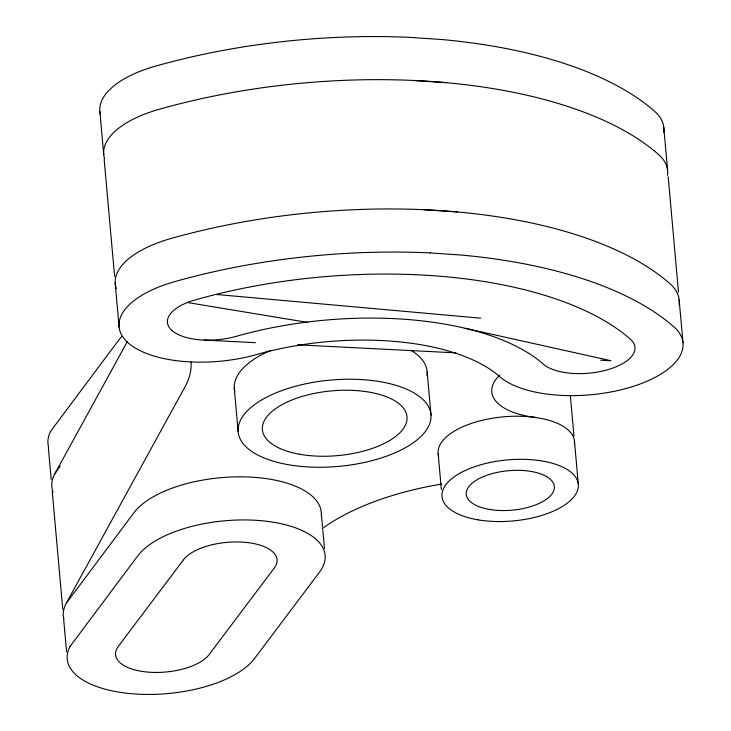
<?xml version="1.0" encoding="UTF-8"?>
<svg xmlns="http://www.w3.org/2000/svg" width="731" height="731" viewBox="0 0 731 731"><rect width="100%" height="100%" fill="white"/><g stroke="black" fill="none" stroke-linecap="round" stroke-linejoin="round"><path stroke-width="1.1" d="M191.065 361.982A193.578 86.678 -5.1 0 1 185.071 386.699L66.146 603.477A96.794 43.339 -5.1 0 0 63.926 619.221M53.08 492.045A96.794 43.339 -5.1 0 1 54.779 473.852L127.404 341.468M54.779 473.852L60.097 466.232M66.32 603.157L134.011 512.65A96.794 43.339 -5.1 0 1 243.286 476.85A96.794 43.339 -5.1 0 1 321.247 515.748M412.668 80.419L445.746 82.64M424.208 209.724L457.286 211.944M204.141 340.079L255.43 342.684M297.599 344.831L456.043 352.872M600.8 360.228L611.052 360.748L465.163 328.301M215.837 294.438L480.751 318.186M536.408 417.602L534.352 417.31A72.588 32.502 -5.1 0 1 499.84 375.058M187.428 302.524L307.806 322.435M663.766 127.276L667.613 170.378M668.189 176.847L678.469 292.007M679.154 299.683L683.001 342.784M574.475 441.341L578.285 484.077M570.372 395.8L573.981 436.233M438.152 453.686L441.36 489.606M427.16 372.033L431.007 415.135M321.594 516.123L322.554 526.896M322.8 529.591L324.482 548.451M234.276 388.252L238.123 431.354M99.864 111.487L103.729 154.725M104.149 159.267L114.603 276.446M119.098 326.995L115.169 282.796M48.31 447.125L51.188 479.454M52.303 492.073L62.765 609.252M63.698 619.532L66.576 651.86M100.33 114.182A96.794 43.339 -5.1 0 1 155.036 66.274A376.438 168.55 -5.1 0 1 408.821 37.318L441.899 39.538A376.438 168.55 -5.1 0 1 654.62 111.331A96.794 43.339 -5.1 0 1 663.629 132.284M48.548 446.815A96.794 43.339 -5.1 0 1 50.731 431.116L118.623 340.244A96.794 43.339 -5.1 0 1 121.922 336.388M104.597 158.737A96.794 43.339 -5.1 0 1 158.883 109.376A376.438 168.55 -5.1 0 1 658.467 154.433A96.794 43.339 -5.1 0 1 667.476 175.385M438.728 456.4A68.44 30.647 -5.1 0 1 503.814 416.789A68.44 30.647 -5.1 0 1 574.365 444.512M679.017 304.681A96.794 43.339 -5.1 0 0 670.007 283.738A376.438 168.55 -5.1 0 0 170.424 238.671A96.794 43.339 -5.1 0 0 116.266 288.425M411.343 350.524A96.794 43.339 -5.1 0 1 427.05 375.725M234.806 391.715A96.794 43.339 -5.1 0 1 270.004 350.679M322.28 528.586A193.578 86.678 -5.1 0 1 441.643 484.05M70.121 646.341L69.966 646.624A96.794 43.339 -5.1 0 0 131.059 693.682L139.566 694.249A96.794 43.339 -5.1 0 0 254.434 658.631L319.52 572.135A96.794 43.339 -5.1 0 0 261.232 520.7A96.794 43.339 -5.1 0 0 137.857 555.752L70.121 646.341M183.426 559.845L118.34 646.341A48.392 21.665 -5.1 0 0 147.479 672.063A48.392 21.665 -5.1 0 0 209.167 654.537L274.253 568.042A48.392 21.665 -5.1 0 0 245.113 542.32A48.392 21.665 -5.1 0 0 183.426 559.845M430.166 252.917L428.055 252.825A376.438 168.55 -5.1 0 0 174.27 281.773A96.794 43.339 -5.1 0 0 128.245 342.94A96.794 43.339 -5.1 0 0 256.7 354.526A182.86 81.881 -5.1 0 1 499.383 376.41A96.794 43.339 -5.1 0 0 627.828 387.997A96.794 43.339 -5.1 0 0 673.854 326.839A376.438 168.55 -5.1 0 0 461.133 255.046L430.166 252.917M478.229 519.878A68.44 30.647 -5.1 0 0 578.322 484.443A68.44 30.647 -5.1 0 0 473.871 466.981A68.44 30.647 -5.1 0 0 478.229 519.878M287.457 464.541A96.794 43.339 -5.1 0 0 431.034 415.784A96.794 43.339 -5.1 0 0 285.2 389.404A96.794 43.339 -5.1 0 0 287.457 464.541M172.013 330.54A48.392 21.665 -5.1 0 0 236.241 336.333A231.261 103.546 -5.1 0 1 543.151 364.02A48.392 21.665 -5.1 0 0 607.37 369.813A48.392 21.665 -5.1 0 0 630.387 339.23A328.045 146.885 -5.1 0 0 195.022 299.966A48.392 21.665 -5.1 0 0 172.013 330.54M299.381 454.216A72.588 32.502 -5.1 0 0 407.066 417.648A72.588 32.502 -5.1 0 0 297.691 397.865A72.588 32.502 -5.1 0 0 299.381 454.216M489.66 509.47A44.244 19.81 -5.1 0 0 554.363 486.563A44.244 19.81 -5.1 0 0 486.846 475.278A44.244 19.81 -5.1 0 0 489.66 509.47"/></g></svg>
